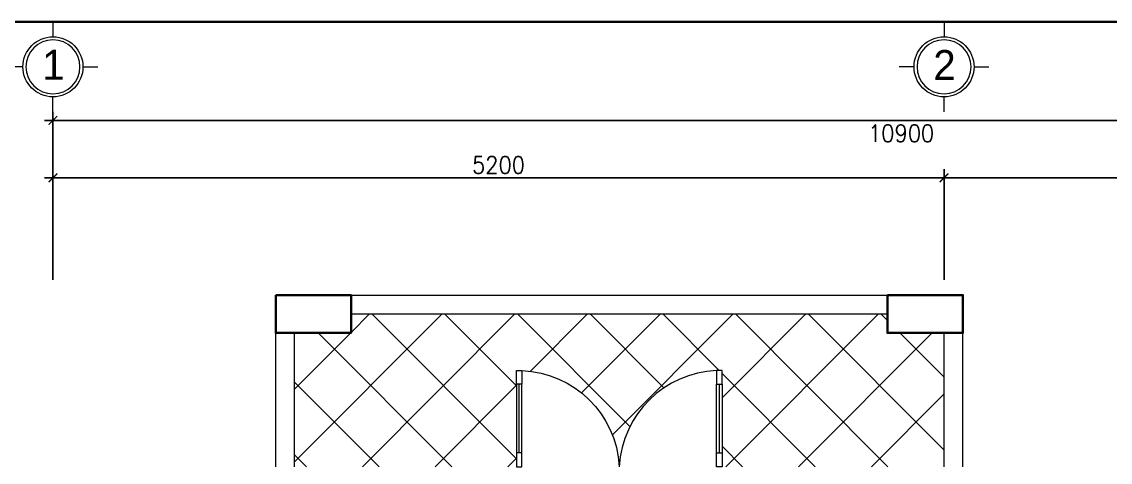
# Model space of a CAD drawing. Header units: millimetres. Extents: x -529782 to -142003, y -492574 to -273331.
# Drawn here: x -459394 to -453042, y -297760 to -295193 of the extents above; entities that cross this region are included whole.
import ezdxf
from ezdxf.enums import TextEntityAlignment as Align

# ---------------------------------------------------------------- set-up
doc = ezdxf.new("R2010")
doc.units = ezdxf.units.MM
doc.header["$LTSCALE"] = 500
doc.header["$MEASUREMENT"] = 0
doc.header["$PDMODE"] = 3
doc.linetypes.add('CENTER', pattern=[2, 1.25, -0.25, 0.25, -0.25])
doc.linetypes.add('HIDDEN', pattern=[0.375, 0.25, -0.125])
doc.layers.get('0').update_dxf_attribs({"linetype": 'CONTINUOUS', "lineweight": 13})
doc.layers.get('Defpoints').update_dxf_attribs({"color": 255, "linetype": 'CONTINUOUS', "lineweight": 13})
for name, color, linetype, lineweight in [('1.cat 30', 30, 'CONTINUOUS', 35), ('2.thay 145', 145, 'CONTINUOUS', 18), ('3.manh 08', 8, 'CONTINUOUS', 9), ('4.dim 08', 8, 'CONTINUOUS', 13), ('7.tim 67', 67, 'CENTER', 9), ('9.text \xad white', 7, 'CONTINUOUS', 15), ('CA.dim 08', 251, 'CONTINUOUS', 13), ('noithat', 15, 'CONTINUOUS', 9)]:
    doc.layers.add(name, color=color, linetype=linetype, lineweight=lineweight)
doc.layers.add('HIDE', color=8, linetype='HIDDEN')
doc.styles.add('CA.JSC1', font='')
doc.styles.get("Standard").update_dxf_attribs({"font": 'txt.shx', "width": 0.9})
doc.styles.get('CA.JSC1').set_extended_font_data('.VnAvantH')
doc.dimstyles.new('CA 50', dxfattribs={"dimscale": 0, "dimtxt": 100, "dimasz": 50, "dimexe": 50, "dimexo": 0, "dimgap": 25, "dimtad": 1, "dimdec": 0, "dimzin": 0, "dimdsep": 46, "dimtxsty": 'Standard', "dimblk": 'ARCHTICK', "dimcen": 0.09, "dimdle": 50, "dimclrd": 256, "dimclre": 256, "dimclrt": 7, "dimadec": 0, "dimazin": 0, "dimtfac": 1, "dimtdec": 0, "dimtix": 1, "dimtmove": 2, "dimatfit": 3, "dimldrblk": 'DOT', "dimfxl": 1, "dimtolj": 1, "dimtzin": 0, "dimarcsym": 0})

# ---------------------------------------------------------------- blocks, each defined once
blk = doc.blocks.new('_ArchTick')
at = {"color": 1, "linetype": 'ByBlock', "const_width": 0.150000081}
blk.add_lwpolyline([(-0.5000002699998731, -0.5000002699998731), (0.5000002699998731, 0.5000002699998731)], dxfattribs=at)
blk = doc.blocks.new('*D1985')
at = {"layer": '7.tim 67', "linetype": 'Continuous', "lineweight": -2, "transparency": 16777216}
for p, q in [((-459211.9635896764, -296698.2520572055), (-459211.9635896764, -296052.9920809304)), ((-454011.9635896764, -296698.2520572055), (-454011.9635896764, -296052.9920809304)), ((-459261.9635896764, -296102.9920809304), (-453961.9635896764, -296102.9920809304))]:
    blk.add_line(p, q, dxfattribs=at)
at = {"layer": 'Defpoints', "color": 0, "linetype": 'Continuous', "transparency": 16777216}
for p in [(-454011.9635896764, -296102.9920809304), (-459211.9635896764, -296698.2520572055), (-454011.9635896764, -296698.2520572055)]:
    blk.add_point(p, dxfattribs=at)
at = {"layer": '7.tim 67', "linetype": 'Continuous', "lineweight": -2, "transparency": 16777216, "xscale": 50, "yscale": 50, "zscale": 50, "rotation": 180}
blk.add_blockref('_ArchTick', (-459211.9635896764, -296102.9920809304), dxfattribs=at)
at = {"layer": '7.tim 67', "linetype": 'Continuous', "lineweight": -2, "transparency": 16777216, "xscale": 50, "yscale": 50, "zscale": 50}
blk.add_blockref('_ArchTick', (-454011.9635896764, -296102.9920809304), dxfattribs=at)
at = {"layer": '7.tim 67', "color": 7, "linetype": 'Continuous', "transparency": 16777216, "insert": (-456611.9635896764, -296027.9920809304), "char_height": 100, "attachment_point": 5}
blk.add_mtext('\\A1;5200', dxfattribs=at)
blk = doc.blocks.new('_DOT')
at = {"color": 1, "linetype": 'ByBlock'}
blk.add_line((-0.5, 0), (-1, 0), dxfattribs=at)
at = {"color": 1, "linetype": 'ByBlock', "const_width": 0.5}
blk.add_lwpolyline([(-0.25, 0, 1), (0.25, 0, 1)], format="xyb", close=True, dxfattribs=at)
blk = doc.blocks.new('*D1986')
at = {"layer": '7.tim 67', "linetype": 'Continuous', "lineweight": -2, "transparency": 16777216}
for p, q in [((-454011.9635896764, -296698.2520572055), (-454011.9635896764, -296052.9920809304)), ((-448311.9635896764, -296698.2520572055), (-448311.9635896764, -296052.9920809304)), ((-454061.9635896764, -296102.9920809304), (-448261.9635896764, -296102.9920809304))]:
    blk.add_line(p, q, dxfattribs=at)
at = {"layer": 'Defpoints', "color": 0, "linetype": 'Continuous', "transparency": 16777216}
for p in [(-448311.9635896764, -296102.9920809304), (-454011.9635896764, -296698.2520572055), (-448311.9635896764, -296698.2520572055)]:
    blk.add_point(p, dxfattribs=at)
at = {"layer": '7.tim 67', "linetype": 'Continuous', "lineweight": -2, "transparency": 16777216, "xscale": 50, "yscale": 50, "zscale": 50, "rotation": 180}
blk.add_blockref('_ArchTick', (-454011.9635896764, -296102.9920809304), dxfattribs=at)
at = {"layer": '7.tim 67', "linetype": 'Continuous', "lineweight": -2, "transparency": 16777216, "xscale": 50, "yscale": 50, "zscale": 50}
blk.add_blockref('_ArchTick', (-448311.9635896764, -296102.9920809304), dxfattribs=at)
at = {"layer": '7.tim 67', "color": 7, "linetype": 'Continuous', "transparency": 16777216, "insert": (-451161.9635896764, -296027.9920809304), "char_height": 100, "attachment_point": 5}
blk.add_mtext('\\A1;5700', dxfattribs=at)
blk = doc.blocks.new('*D1987')
at = {"layer": 'CA.dim 08', "lineweight": -2, "transparency": 16777216}
for p, q in [((-459211.9635896764, -296434.9971457466), (-459211.9635896764, -295718.3068981057)), ((-448311.9635896764, -296434.9971457466), (-448311.9635896764, -295718.3068981057)), ((-459261.9635896764, -295768.3068981057), (-448261.9635896764, -295768.3068981057))]:
    blk.add_line(p, q, dxfattribs=at)
at = {"layer": 'Defpoints', "color": 0, "transparency": 16777216}
for p in [(-448311.9635896764, -295768.3068981057), (-459211.9635896764, -296434.9971457466), (-448311.9635896764, -296434.9971457466)]:
    blk.add_point(p, dxfattribs=at)
at = {"layer": 'CA.dim 08', "lineweight": -2, "transparency": 16777216, "xscale": 50, "yscale": 50, "zscale": 50, "rotation": 180}
blk.add_blockref('_ArchTick', (-459211.9635896764, -295768.3068981057), dxfattribs=at)
at = {"layer": 'CA.dim 08', "lineweight": -2, "transparency": 16777216, "xscale": 50, "yscale": 50, "zscale": 50}
blk.add_blockref('_ArchTick', (-448311.9635896764, -295768.3068981057), dxfattribs=at)
at = {"layer": 'CA.dim 08', "color": 7, "transparency": 16777216, "insert": (-454261.9635896764, -295843.3068981057), "char_height": 100, "attachment_point": 5}
blk.add_mtext('\\A1;10900', dxfattribs=at)
blk = doc.blocks.new('A$C41BA5761')
at = {"layer": '2.thay 145'}
blk.add_lwpolyline([(839.9994073519047, 524.9998310285737, -3898660.642287513), (839.9994073521084, 525.0001542164828, 1.154242490888426e-06), (839.9994073524431, 524.9999926225864, 1.154242490888426e-06)], format="xyb", dxfattribs=at)
at = {"layer": '3.manh 08'}
for p, q in [((524.9994049160159, 1050.000159478077), (524.9994049160159, 875.0001713204256)), ((174.9994048396911, 525.0001523148676), (-0.000583361616008915, 525.0001523148676)), ((874.9994049923262, 525.0001523148676), (1049.999393193633, 525.0001523148676)), ((524.9994049160159, 0.0001831847475841641), (524.9994049160159, 175.000171342399))]:
    blk.add_line(p, q, dxfattribs=at)
blk.add_arc((524.9994049160159, 525.0001713313977), 349.9999999890093, 359.9999968883953, 359.9999381014106, dxfattribs=at)
blk = doc.blocks.new('khung co loan')
at = {"layer": '1.cat 30'}
blk.add_lwpolyline([(1158.281703106128, -14553.47590842255), (1158.281703106128, -303.4759079545038), (20658.28170374641, -303.4759079545038), (20658.28170374641, -14553.47590842255)], close=True, dxfattribs=at)
blk = doc.blocks.new('A$C2BDB356E')
at = {"layer": 'noithat', "color": 135, "linetype": 'Continuous'}
for p, q in [((0.0007344302721321583, 599.9999563574092), (0.0007344302721321583, 699.9999563574092)), ((0.0007344302721321583, 699.9999563574092), (40.00073443027213, 699.9999563574092)), ((40.00073443027213, 699.9999563574092), (40.00073443027213, 599.9999563574092)), ((40.00073443027213, 599.9999563574092), (0.0007344302721321583, 599.9999563574092)), ((0.0007344302721321583, 99.99995635740925), (0.0007344302721321583, -4.364259075373411e-05)), ((40.00073443027213, 99.99995635740925), (0.0007344302721321583, 99.99995635740925)), ((40.00073443027213, -4.364259075373411e-05), (40.00073443027213, 99.99995635740925)), ((0.0007344302721321583, -4.364259075373411e-05), (40.00073443027213, -4.364259075373411e-05))]:
    blk.add_line(p, q, dxfattribs=at)
at = {"layer": 'noithat', "color": 8, "linetype": 'Continuous'}
for p, q in [((0.0007344302721321583, 99.99995635740925), (0.0007344302721321583, 599.9999563574092)), ((20.00073443027213, 599.9999563574092), (20.00073443027213, 99.99995635740925)), ((40.00073443027213, 599.9999563574092), (40.00073443027213, 99.99995635740925))]:
    blk.add_line(p, q, dxfattribs=at)
at = {"layer": 'noithat', "color": 1, "linetype": 'Continuous'}
blk.add_arc((10.18820847296689, 740.3098040898665), 740.9098847954065, 272.306074052381, 356.8812333185894, dxfattribs=at)

msp = doc.modelspace()

# ---------------------------------------------------------------- hatches: boundary and pattern name
at = {"layer": 'HIDE'}
h = msp.add_hatch(dxfattribs=at)
h.set_pattern_fill('_USER', color=256, scale=300, angle=45, style=0, double=1, pattern_type=0)
h.set_pattern_definition([(45, (-145523.5924993914, 15368.81805302692), (-212.1320343559642, 212.1320343559643), []), (135, (-145523.5924993914, 15368.81805302692), (-212.1320343559643, -212.1320343559642), [])])
h.paths.add_polyline_path([(-454011.9635896764, -297006.3387839113), (-454341.9635896764, -297006.3387839113), (-454341.9635896764, -296896.3387839113), (-457471.9635896764, -296896.3387839112), (-457471.9635896764, -297006.3387839113), (-457801.9635896764, -297006.3387839113), (-457801.9635896763, -297786.3387839113), (-457156.9635896764, -297786.3387839113), (-457106.9635897178, -297786.338783911), (-456556.9635896828, -297786.3387839435), (-456506.9635896829, -297786.3387839435), (-456506.9635896828, -297706.3387839388), (-456506.9635896828, -297306.3387839156), (-456506.9635896828, -297226.3387839108), (-456474.9635892262, -297226.3387839109, -0.3867462165818639), (-455906.9635896643, -297786.3387836438, -0.3867462169709407), (-455338.9635893298, -297226.3387839109), (-455306.9635896785, -297226.3387839109), (-455306.9635896785, -297306.3387839156), (-455306.9635896785, -297706.3387839388), (-455306.9635896785, -297786.3387839113), (-454656.9635896764, -297786.3387839113), (-454011.9635896764, -297786.3387839113)])

# ---------------------------------------------------------------- linework, layer by layer
at = {"layer": '1.cat 30'}
for points in [[(-457911.9635896764, -296786.3387839113), (-457471.9635896764, -296786.3387839113), (-457471.9635896764, -297006.3387839113), (-457911.9635896764, -297006.3387839113)], [(-454341.9635896764, -296786.3387839113), (-453901.9635896764, -296786.3387839113), (-453901.9635896764, -297006.3387839113), (-454341.9635896764, -297006.3387839113)]]:
    msp.add_lwpolyline(points, close=True, dxfattribs=at)
at = {"layer": '4.dim 08'}
for p, q in [((-457911.9635896764, -296786.3387839113), (-453901.9635896764, -296786.3387839113)), ((-453901.9635896764, -297786.3387839113), (-453901.9635896764, -296786.3387839113)), ((-457471.9635896764, -296896.3387839112), (-454341.9635896764, -296896.3387839114)), ((-454011.9635896764, -297786.3387839113), (-454011.9635896764, -297006.3387839113))]:
    msp.add_line(p, q, dxfattribs=at)
at = {"layer": 'CA.dim 08'}
for p, q in [((-457911.9635896764, -297786.3387839113), (-457911.9635896764, -296786.3387839113)), ((-457801.9635896764, -297786.3387839113), (-457801.9635896764, -297006.3387839113))]:
    msp.add_line(p, q, dxfattribs=at)

# ---------------------------------------------------------------- block references
at = {"layer": '2.thay 145'}
for name, p, xscale, yscale, zscale in [('khung co loan', (-463399.6339418958, -294879.2283905764), 1.034937242569868, 1.034937242628075, 1.034937242583367), ('A$C41BA5761', (-459474.4632921344, -295718.306989698), 0.5, 0.5, 0.5), ('A$C41BA5761', (-454274.4632921344, -295718.306989698), 0.5, 0.5, 0.5)]:
    msp.add_blockref(name, p, dxfattribs=dict(at, xscale=xscale, yscale=yscale, zscale=zscale))
at = {"layer": 'noithat', "yscale": 0.8000000000465661, "zscale": 0.8, "rotation": 180}
for p, xscale in [((-456506.9641772271, -297226.338818825), -0.8000000000465661), ((-455306.9630021343, -297226.338818825), 0.7999999999883585)]:
    msp.add_blockref('A$C2BDB356E', p, dxfattribs=dict(at, xscale=xscale))

# ---------------------------------------------------------------- texts
at = {"layer": '9.text \xad white', "style": 'CA.JSC1'}
for s, p in [('1', (-459209.2132731538, -295444.0569678181)), ('2', (-454009.2132731538, -295444.0569678181))]:
    msp.add_text(s, height=174.9999882000658, dxfattribs=at).set_placement(p, align=Align.MIDDLE)

# ---------------------------------------------------------------- dimensions: what is measured, and where the dimension line sits
at = {"layer": '7.tim 67', "color": 9, "linetype": 'Continuous'}
for base, p1, p2, picture, middle in [((-454011.9635896764, -296102.9920809304), (-459211.9635896764, -296698.2520572055), (-454011.9635896764, -296698.2520572055), '*D1985', (-456611.9635896764, -296027.9920809304)), ((-448311.9635896764, -296102.9920809304), (-454011.9635896764, -296698.2520572055), (-448311.9635896764, -296698.2520572055), '*D1986', (-451161.9635896764, -296027.9920809304))]:
    dim = msp.add_linear_dim(base=base, p1=p1, p2=p2, dimstyle='CA 50', override={"dimscale": 1}, dxfattribs=at)
    dim.commit()
    dim.dimension.update_dxf_attribs({"geometry": picture, "text_midpoint": middle})
at = {"layer": 'CA.dim 08'}
dim = msp.add_linear_dim(base=(-448311.9635896764, -295768.3068981057), p1=(-459211.9635896764, -296434.9971457466), p2=(-448311.9635896764, -296434.9971457466), dimstyle='CA 50', override={"dimscale": 1, "dimfxl": 0}, dxfattribs=at)
dim.commit()
dim.dimension.update_dxf_attribs({"geometry": '*D1987', "text_midpoint": (-454261.9635896764, -295843.3068981057), "dimtype": 160})

doc.saveas('drawing.dxf')
